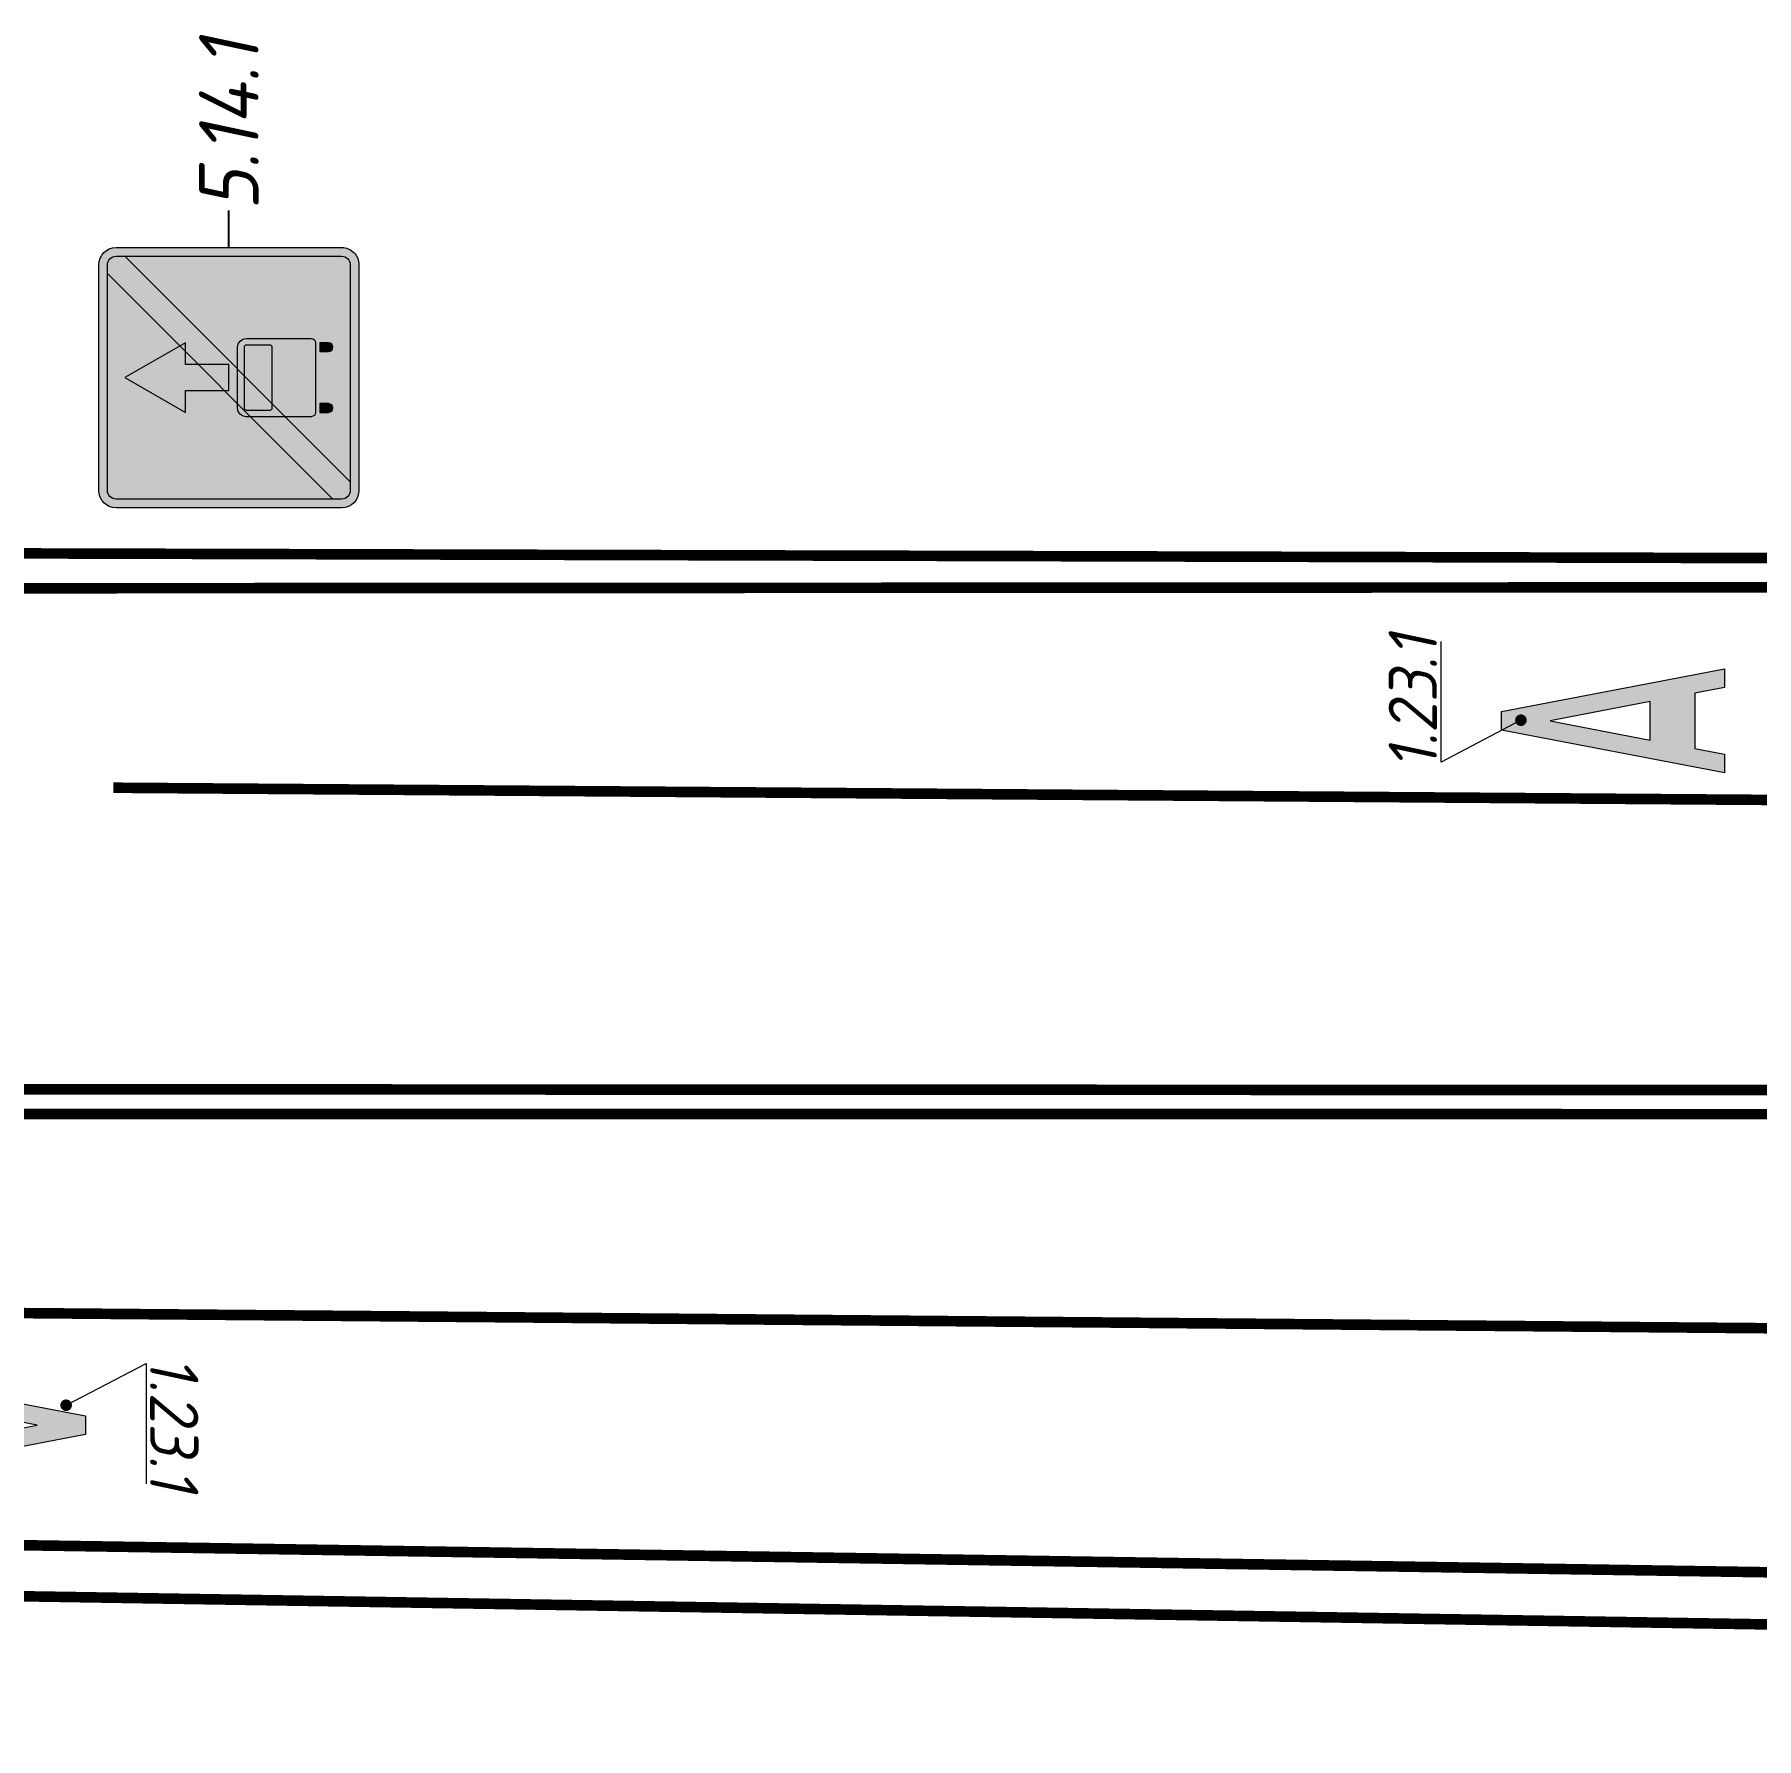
# Model space of a CAD drawing. Header units: millimetres. Extents: x 1734 to 2050, y 1482 to 1843.
# Drawn here: x 1870.88 to 1894.04, y 1815.87 to 1838.79 of the extents above; entities that cross this region are included whole.
import ezdxf
from ezdxf.enums import TextEntityAlignment as Align

# ---------------------------------------------------------------- set-up
doc = ezdxf.new("R2010")
doc.units = ezdxf.units.MM
doc.linetypes.add('1.3', pattern=[17.848385, 5.910826, -0.0001, 11.937459])
doc.layers.add('знаки', color=7, linetype='Continuous', lineweight=0)
doc.layers.add('разметка', color=251, linetype='Continuous', lineweight=15)
doc.layers.add('КПЧ', color=9, linetype='Continuous')
doc.layers.add('Разметки', color=7, linetype='Continuous')
doc.styles.add('SASH', font='simplex8.shx', dxfattribs={"width": 0.9, "oblique": 12})

# ---------------------------------------------------------------- blocks, each defined once
blk = doc.blocks.new('*U8')
at = {"color": 0, "linetype": 'ByBlock', "const_width": 0.12}
blk.add_lwpolyline([(0.03658682090092859, 0.04755422732379714, 1), (-0.03658682090092859, -0.04755422732379714, 1)], format="xyb", close=True, dxfattribs=at)
at = {"layer": 'разметка', "color": 0}
blk.add_lwpolyline([(0, 6.938893903907228e-18), (-0.8683192585554023, 1.655680982734281), (1.628598836914043, 1.655680982734281)], dxfattribs=at)
at = {"layer": 'разметка', "color": 0, "style": 'SASH', "oblique": 12, "width": 0.9}
blk.add_attdef('RAZMETKA', text='', height=1, dxfattribs=at).set_placement((0.3801397891793206, 1.440680982734281), align=Align.BOTTOM_CENTER)
blk = doc.blocks.new('1-23-1')
at = {"layer": 'разметка'}
h = blk.add_hatch(color=0, dxfattribs=at)
h.paths.add_polyline_path([(-0.4499999999999886, 0), (-0.6999999999999886, 0), (-0.125, 3), (0.125, 3), (0.6999999999999886, 0), (0.4499999999999886, 0), (0.3733333333333348, 0.3999999999999773), (-0.3733333333333348, 0.3999999999999773)])
h.paths.add_polyline_path([(0.2583333333333258, 1), (0, 2.347826086956502), (-0.2583333333333258, 1)], flags=16)
at = {"layer": 'разметка', "color": 0, "lineweight": 0, "flags": 128}
for points in [[(-0.4499999999999886, 0), (-0.6999999999999886, 0), (-0.125, 3), (0.125, 3), (0.6999999999999886, 0), (0.4499999999999886, 0), (0.3733333333333348, 0.3999999999999773), (-0.3733333333333348, 0.3999999999999773)], [(0.2583333333333258, 1), (0, 2.347826086956502), (-0.2583333333333258, 1)]]:
    blk.add_lwpolyline(points, close=True, dxfattribs=at)
blk = doc.blocks.new('5.14.1')
at = {"layer": 'знаки', "true_color": 0xffffff}
h = blk.add_hatch(color=7, dxfattribs=at)
edge = h.paths.add_edge_path()
edge.add_arc((-1.516666666666666, 3.266666666666666), 0.2333333333333343, 89.99999999999648, 179.9999999999965, ccw=False)
edge.add_line((-1.516666666666652, 3.5), (1.516666666666538, 3.5))
edge.add_arc((1.516666666666561, 3.266666666666675), 0.2333333333333254, 1.3073986337985843e-12, 90.00000000000568, ccw=False)
edge.add_line((1.749999999999886, 3.26666666666668), (1.749999999999886, 0.2333333333333201))
edge.add_arc((1.516666666666561, 0.2333333333333255), 0.2333333333333254, 269.9999999999943, 359.9999999999987, ccw=False)
edge.add_line((1.516666666666538, 0), (-1.516666666666652, 0))
edge.add_arc((-1.516666666666675, 0.2333333333333255), 0.2333333333333255, 180.0000000000013, 270.0000000000056, ccw=False)
edge.add_line((-1.75, 0.2333333333333201), (-1.75, 3.26666666666668))
edge = h.paths.add_edge_path(flags=16)
edge.add_arc((-1.516666666666704, 3.266666666666619), 0.1166666666667355, 89.9999999999742, 179.9999999999699, ccw=False)
edge.add_line((-1.516666666666652, 3.383333333333354), (1.516666666666538, 3.383333333333354))
edge.add_arc((1.51666666666659, 3.266666666666619), 0.1166666666667355, 3.012701199622825e-11, 90.0000000000258, ccw=False)
edge.add_line((1.633333333333326, 3.26666666666668), (1.633333333333326, 0.2333333333333201))
edge.add_arc((1.516666666666604, 0.2333333333333956), 0.1166666666667213, 269.99999999996726, 359.9999999999629, ccw=False)
edge.add_line((1.516666666666538, 0.1166666666666742), (-1.516666666666652, 0.1166666666666742))
edge.add_arc((-1.516666666666718, 0.2333333333333956), 0.1166666666667213, 180.0000000000371, 270.00000000003274, ccw=False)
edge.add_line((-1.633333333333439, 0.2333333333333201), (-1.633333333333439, 3.26666666666668))
at = {"layer": 'знаки'}
h = blk.add_hatch(color=5, dxfattribs=at)
edge = h.paths.add_edge_path()
edge.add_arc((-1.516666666666704, 3.266666666666619), 0.1166666666667355, 89.9999999999742, 179.9999999999699, ccw=False)
edge.add_line((-1.516666666666652, 3.383333333333354), (1.516666666666538, 3.383333333333354))
edge.add_arc((1.51666666666659, 3.266666666666619), 0.1166666666667355, 3.012701199622825e-11, 90.0000000000258, ccw=False)
edge.add_line((1.633333333333326, 3.26666666666668), (1.633333333333326, 0.2333333333333201))
edge.add_arc((1.516666666666604, 0.2333333333333956), 0.1166666666667213, 269.99999999996726, 359.9999999999629, ccw=False)
edge.add_line((1.516666666666538, 0.1166666666666742), (-1.516666666666652, 0.1166666666666742))
edge.add_arc((-1.516666666666718, 0.2333333333333956), 0.1166666666667213, 180.0000000000371, 270.00000000003274, ccw=False)
edge.add_line((-1.633333333333439, 0.2333333333333201), (-1.633333333333439, 3.26666666666668))
h.paths.add_polyline_path([(0, 1.749999999999943), (0.1750000000000682, 1.749999999999943), (0.1750000000000682, 2.333333333333314), (0.4666666666665833, 2.333333333333314), (0, 3.150000000000006), (-0.466666666666697, 2.333333333333314), (-0.1750000000000682, 2.333333333333314), (-0.1750000000000682, 1.749999999999943)], flags=16)
edge = h.paths.add_edge_path(flags=16)
edge.add_arc((0.4666666666665579, 0.6416666666666485), 0.0583333333333057, 270.000000000025, 359.999999999975, ccw=False)
edge.add_line((0.4666666666665833, 0.5833333333333428), (-0.466666666666697, 0.5833333333333428))
edge.add_arc((-0.4666666666666716, 0.6416666666666485), 0.0583333333333057, 180.000000000025, 269.999999999975, ccw=False)
edge.add_line((-0.5249999999999773, 0.6416666666666231), (-0.5249999999999773, 1.516666666666595))
edge.add_arc((-0.4083333333333643, 1.516666666666656), 0.116666666666613, 90.0000000000258, 180.0000000000301, ccw=False)
edge.add_line((-0.4083333333334167, 1.633333333333269), (0.4083333333331893, 1.633333333333269))
edge.add_arc((0.4083333333331938, 1.516666666666599), 0.1166666666666698, -2.2168933355715126e-12, 90.00000000000222, ccw=False)
edge.add_line((0.5249999999998636, 1.516666666666595), (0.5249999999998636, 0.6416666666666231))
edge = h.paths.add_edge_path(flags=0)
edge.add_arc((0.4083333333331901, 1.516666666666539), 0.02916666666680989, 1.099199697908394e-10, 90.00000000000152)
edge.add_line((0.4083333333331893, 1.545833333333348), (-0.408333333333303, 1.545833333333235))
edge.add_arc((-0.4083333333332486, 1.516666666666597), 0.0291666666666377, 90.00000000010698, 179.9999999997815)
edge.add_line((-0.4374999999998863, 1.516666666666708), (-0.4375, 1.19583333333324))
edge.add_arc((-0.4083333333333049, 1.195833333333295), 0.0291666666666951, 180.0000000001077, 270.0000000000037)
edge.add_line((-0.408333333333303, 1.1666666666666), (0.408333333333303, 1.1666666666666))
edge.add_arc((0.4083333333333049, 1.195833333333295), 0.02916666666669498, 269.9999999999963, 359.9999999998922)
edge.add_line((0.4375, 1.19583333333324), (0.4375, 1.516666666666595))
edge = h.paths.add_edge_path(flags=16)
edge.add_line((-0.3500000000000227, 0.4083333333332746), (-0.3500000000000227, 0.5249999999998352))
edge.add_line((-0.3500000000000227, 0.5249999999998352), (-0.466666666666697, 0.5249999999998352))
edge.add_line((-0.466666666666697, 0.5249999999998352), (-0.466666666666697, 0.4083333333332746))
edge.add_arc((-0.4083333333333599, 0.4083333333332746), 0.05833333333333712, 180, 360)
edge = h.paths.add_edge_path(flags=16)
edge.add_line((0.4666666666665833, 0.4083333333332746), (0.4666666666665833, 0.5249999999998352))
edge.add_line((0.4666666666665833, 0.5249999999998352), (0.3499999999999091, 0.5249999999998352))
edge.add_line((0.3499999999999091, 0.5249999999998352), (0.3499999999999091, 0.4083333333332746))
edge.add_arc((0.4083333333332462, 0.4083333333332746), 0.05833333333333712, 180, 360)
blk.add_hatch(color=1, dxfattribs=at).paths.add_polyline_path([(1.633333333333439, 3.150000000000034), (1.633333333333439, 3.26666666666668, 0.4142135623730728), (1.516666666666652, 3.383333333333354), (1.399999999999977, 3.383333333333354), (-1.633333333333326, 0.3500000000000227), (-1.633333333333326, 0.2333333333333485, 0.4142135623730728), (-1.516666666666538, 0.1166666666666742), (-1.399999999999864, 0.1166666666666742)])
at = {"layer": 'знаки', "true_color": 0xffffff}
blk.add_hatch(color=7, dxfattribs=at).paths.add_polyline_path([(0, 1.749999999999943), (0.1750000000000682, 1.749999999999943), (0.1750000000000682, 2.333333333333314), (0.4666666666665833, 2.333333333333314), (0, 3.150000000000006), (-0.466666666666697, 2.333333333333314), (-0.1750000000000682, 2.333333333333314), (-0.1750000000000682, 1.749999999999943)])
h = blk.add_hatch(color=7, dxfattribs=at)
edge = h.paths.add_edge_path()
edge.add_arc((0.4666666666665579, 0.6416666666666485), 0.0583333333333057, 270.000000000025, 359.999999999975, ccw=False)
edge.add_line((0.4666666666665833, 0.5833333333333428), (-0.466666666666697, 0.5833333333333428))
edge.add_arc((-0.4666666666666716, 0.6416666666666485), 0.0583333333333057, 180.000000000025, 269.999999999975, ccw=False)
edge.add_line((-0.5249999999999773, 0.6416666666666231), (-0.5249999999999773, 1.516666666666595))
edge.add_arc((-0.4083333333333643, 1.516666666666656), 0.116666666666613, 90.0000000000258, 180.0000000000301, ccw=False)
edge.add_line((-0.4083333333334167, 1.633333333333269), (0.4083333333331893, 1.633333333333269))
edge.add_arc((0.4083333333331938, 1.516666666666599), 0.1166666666666698, -2.2168933355715126e-12, 90.00000000000222, ccw=False)
edge.add_line((0.5249999999998636, 1.516666666666595), (0.5249999999998636, 0.6416666666666231))
edge = h.paths.add_edge_path(flags=16)
edge.add_arc((0.4083333333331901, 1.516666666666539), 0.02916666666680989, 1.099199697908394e-10, 90.00000000000152)
edge.add_line((0.4083333333331893, 1.545833333333348), (-0.408333333333303, 1.545833333333235))
edge.add_arc((-0.4083333333332486, 1.516666666666597), 0.0291666666666377, 90.00000000010698, 179.9999999997815)
edge.add_line((-0.4374999999998863, 1.516666666666708), (-0.4375, 1.19583333333324))
edge.add_arc((-0.4083333333333049, 1.195833333333295), 0.0291666666666951, 180.0000000001077, 270.0000000000037)
edge.add_line((-0.408333333333303, 1.1666666666666), (0.408333333333303, 1.1666666666666))
edge.add_arc((0.4083333333333049, 1.195833333333295), 0.02916666666669498, 269.9999999999963, 359.9999999998922)
edge.add_line((0.4375, 1.19583333333324), (0.4375, 1.516666666666595))
h = blk.add_hatch(color=7, dxfattribs=at)
edge = h.paths.add_edge_path()
edge.add_line((-0.3500000000000227, 0.4083333333332746), (-0.3500000000000227, 0.5249999999998352))
edge.add_line((-0.3500000000000227, 0.5249999999998352), (-0.466666666666697, 0.5249999999998352))
edge.add_line((-0.466666666666697, 0.5249999999998352), (-0.466666666666697, 0.4083333333332746))
edge.add_arc((-0.4083333333333599, 0.4083333333332746), 0.05833333333333712, 180, 360)
h = blk.add_hatch(color=7, dxfattribs=at)
edge = h.paths.add_edge_path()
edge.add_line((0.4666666666665833, 0.4083333333332746), (0.4666666666665833, 0.5249999999998352))
edge.add_line((0.4666666666665833, 0.5249999999998352), (0.3499999999999091, 0.5249999999998352))
edge.add_line((0.3499999999999091, 0.5249999999998352), (0.3499999999999091, 0.4083333333332746))
edge.add_arc((0.4083333333332462, 0.4083333333332746), 0.05833333333333712, 180, 360)
at = {"layer": 'Defpoints'}
blk.add_lwpolyline([(1.749999999999886, 1.750000000000057), (2.249999999999886, 1.750000000000057)], dxfattribs=at)
at = {"layer": 'знаки'}
blk.add_lwpolyline([(-1.75, 3.26666666666668, -0.4142135623730951), (-1.516666666666652, 3.5), (1.516666666666538, 3.5, -0.4142135623731172), (1.749999999999886, 3.26666666666668), (1.749999999999886, 0.2333333333333201, -0.4142135623731172), (1.516666666666538, 0), (-1.516666666666652, 0, -0.4142135623731172), (-1.75, 0.2333333333333201), (-1.75, 3.26666666666668)], format="xyb", dxfattribs=at)
at = {"layer": 'знаки', "color": 7, "true_color": 0xffffff}
for points in [[(-1.633333333333439, 3.26666666666668, -0.4142135623730728), (-1.516666666666652, 3.383333333333354), (1.516666666666538, 3.383333333333354, -0.4142135623730728), (1.633333333333326, 3.26666666666668), (1.633333333333326, 0.2333333333333201, -0.4142135623730728), (1.516666666666538, 0.1166666666666742), (-1.516666666666652, 0.1166666666666742, -0.4142135623730728), (-1.633333333333439, 0.2333333333333201)], [(0.4375, 1.516666666666595, 0.41421356237254), (0.4083333333331893, 1.545833333333348), (-0.408333333333303, 1.545833333333235, 0.4142135623714301), (-0.4374999999998863, 1.516666666666708), (-0.4375, 1.19583333333324, 0.4142135623725623), (-0.408333333333303, 1.1666666666666), (0.408333333333303, 1.1666666666666, 0.4142135623725623), (0.4375, 1.19583333333324), (0.4375, 1.516666666666595)], [(-0.3500000000000227, 0.4083333333332746), (-0.3500000000000227, 0.5249999999998352), (-0.466666666666697, 0.5249999999998352), (-0.466666666666697, 0.4083333333332746, 0.9999999999999999)], [(0.4666666666665833, 0.4083333333332746), (0.4666666666665833, 0.5249999999998352), (0.3499999999999091, 0.5249999999998352), (0.3499999999999091, 0.4083333333332746, 0.9999999999999999)]]:
    blk.add_lwpolyline(points, format="xyb", close=True, dxfattribs=at)
at = {"layer": 'знаки', "color": 1}
for points in [[(-1.633333333333326, 0.3500000000000227), (1.400000000000091, 3.383333333333354)], [(-1.399999999999977, 0.1166666666666742), (1.633333333333439, 3.150000000000034)]]:
    blk.add_lwpolyline(points, dxfattribs=at)
at = {"layer": 'знаки', "color": 7, "true_color": 0xffffff}
blk.add_lwpolyline([(0, 1.749999999999943), (0.1750000000000682, 1.749999999999943), (0.1750000000000682, 2.333333333333314), (0.4666666666665833, 2.333333333333314), (0, 3.150000000000006), (-0.466666666666697, 2.333333333333314), (-0.1750000000000682, 2.333333333333314), (-0.1750000000000682, 1.749999999999943)], close=True, dxfattribs=at)
blk.add_lwpolyline([(0.5249999999998636, 0.6416666666666231, -0.4142135623728397), (0.4666666666665833, 0.5833333333333428), (-0.466666666666697, 0.5833333333333428, -0.4142135623728397), (-0.5249999999999773, 0.6416666666666231), (-0.5249999999999773, 1.516666666666595, -0.4142135623731172), (-0.4083333333334167, 1.633333333333269), (0.4083333333331893, 1.633333333333269, -0.4142135623731172), (0.5249999999998636, 1.516666666666595), (0.5249999999998636, 0.6416666666666231)], format="xyb", dxfattribs=at)
at = {"layer": 'знаки', "color": 0, "lineweight": 30, "style": 'SASH', "oblique": 12, "width": 0.9}
blk.add_text('5.14.1', height=0.8, dxfattribs=at).set_placement((2.249999999999886, 1.750000000000057), align=Align.MIDDLE_LEFT)

msp = doc.modelspace()

# ---------------------------------------------------------------- linework, layer by layer
at = {"layer": 'КПЧ', "color": 5, "lineweight": 30, "const_width": 0.1424777130480112}
for points in [[(1985.147773483971, 1831.504181638718), (1854.616598682548, 1831.855071365113)], [(1984.944997570508, 1815.944133259267), (1853.540251560302, 1818.063702837853)]]:
    msp.add_lwpolyline(points, dxfattribs=at)
at = {"layer": 'Разметки', "color": 7, "linetype": '1.3', "lineweight": 0, "const_width": 0.1424777130480112, "flags": 128}
for points in [[(1911.11210793478, 1831.364693913745), (1854.198032037451, 1831.334441383052)], [(1985.050992372919, 1824.550817534442), (1854.014289232616, 1824.612775337134)], [(1985.054422829708, 1824.257875949406), (1854.010969008223, 1824.275951770422)], [(1919.895398116447, 1817.711277205122), (1853.771810189264, 1818.735518566993)]]:
    msp.add_lwpolyline(points, dxfattribs=at)
at = {"layer": 'Разметки', "color": 2, "linetype": '1.3', "lineweight": 0, "const_width": 0.1424777130480112, "flags": 128}
for points in [[(1985.087338876292, 1827.826829931037), (1871.939211613068, 1828.660505074424)], [(1948.573190467193, 1820.919865326206), (1853.976713214046, 1821.739902977844)]]:
    msp.add_lwpolyline(points, dxfattribs=at)

# ---------------------------------------------------------------- block references
at = {"layer": 'знаки', "rotation": 89.99999999999999}
msp.add_blockref('5.14.1', (1875.243430304886, 1834.175787341738), dxfattribs=at)
at = {"layer": 'разметка', "color": 41, "true_color": 0xf4ee51, "xscale": 0.6489819056458934, "yscale": 0.6489819056458934, "zscale": 0.6489819056458934}
for p, rotation in [((1890.867506585701, 1829.568668123017), 89.99999999999999), ((1871.305106676431, 1820.355629539894), 270)]:
    msp.add_blockref('*U8', p, dxfattribs=dict(at, rotation=rotation)).add_auto_attribs({'RAZMETKA': '1.23.1'})
at = {"layer": 'разметка', "color": 41, "true_color": 0xf4ee51}
for p, rotation in [((1893.606177393763, 1829.559684494792), 89.99999999999999), ((1868.566435868369, 1820.08801286311), 270)]:
    msp.add_blockref('1-23-1', p, dxfattribs=dict(at, rotation=rotation))

doc.saveas('drawing.dxf')
